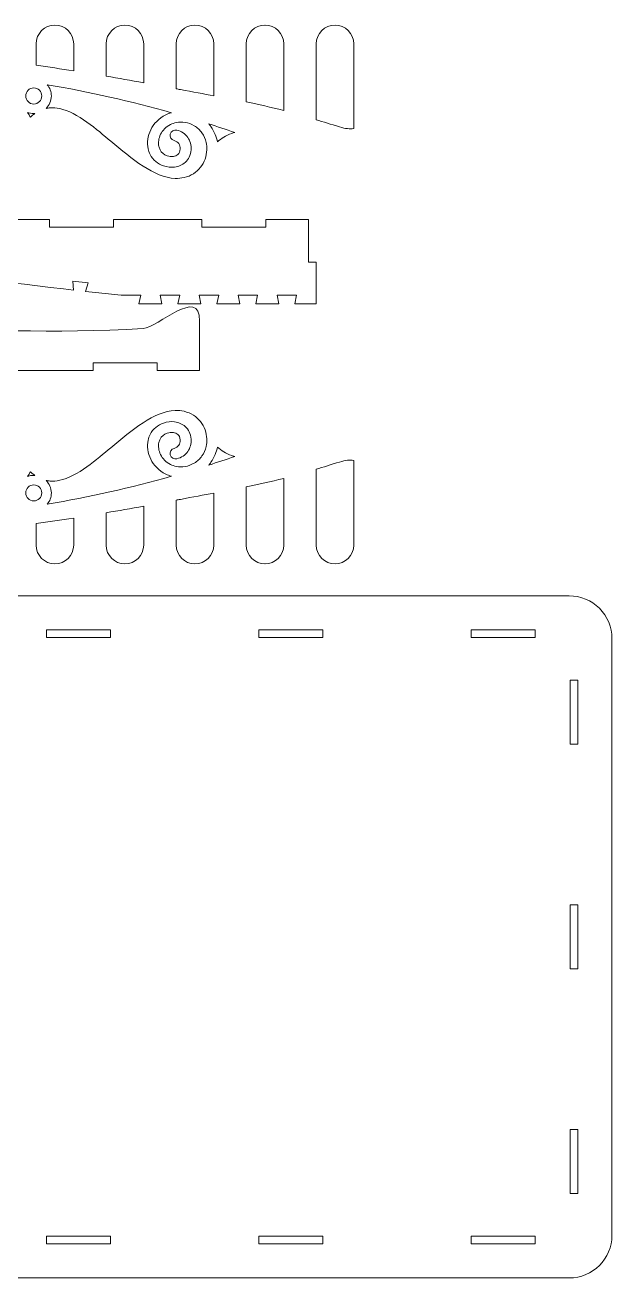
# Model space of a CAD drawing. Header units: millimetres. Extents: x -769 to 769, y -1158 to 1158.
# Drawn here: x 80 to 769, y -346 to 1123 of the extents above; entities that cross this region are included whole.
import ezdxf

# ---------------------------------------------------------------- set-up
doc = ezdxf.new("R2010")
doc.units = ezdxf.units.MM
doc.header["$MEASUREMENT"] = 0
doc.layers.add('Camada 1', color=7, linetype='Continuous')

msp = doc.modelspace()

# ---------------------------------------------------------------- linework, layer by layer
at = {"layer": 'Camada 1', "color": 250, "lineweight": 20}
for points, knots in [([(137.4502, 1101.0137), (137.4502, 1101.0137), (137.4502, 1069.2603), (137.4502, 1069.2603), (137.4502, 1069.2603), (122.4273, 1071.6143), (107.7805, 1073.7821), (93.4235, 1075.7829), (93.4235, 1075.7829), (93.4235, 1075.7829), (93.4235, 1101.0137), (93.4235, 1101.0137), (93.4235, 1101.0137), (93.4235, 1113.1136), (103.3235, 1123.0136), (115.4235, 1123.0136), (115.4235, 1123.0136), (115.4235, 1123.0136), (115.4502, 1123.0136), (115.4502, 1123.0136), (115.4502, 1123.0136), (127.5502, 1123.0136), (137.4502, 1113.1136), (137.4502, 1101.0137)], [0, 0, 0, 0, 0.142857143, 0.142857143, 0.142857143, 0.142857143, 0.285714286, 0.285714286, 0.285714286, 0.285714286, 0.428571429, 0.428571429, 0.428571429, 0.428571429, 0.571428571, 0.571428571, 0.571428571, 0.571428571, 0.714285714, 0.714285714, 0.714285714, 0.714285714, 1, 1, 1, 1]), ([(219.5768, 1101.0137), (219.5768, 1101.0137), (219.5768, 1055.3401), (219.5768, 1055.3401), (219.5768, 1055.3401), (204.5339, 1058.0572), (189.8745, 1060.6245), (175.5502, 1063.0459), (175.5502, 1063.0459), (175.5502, 1063.0459), (175.5502, 1101.0137), (175.5502, 1101.0137), (175.5502, 1101.0137), (175.5502, 1113.1136), (185.4502, 1123.0136), (197.5502, 1123.0136), (197.5502, 1123.0136), (197.5502, 1123.0136), (197.5768, 1123.0136), (197.5768, 1123.0136), (197.5768, 1123.0136), (209.6769, 1123.0136), (219.5768, 1113.1136), (219.5768, 1101.0137)], [0, 0, 0, 0, 0.142857143, 0.142857143, 0.142857143, 0.142857143, 0.285714286, 0.285714286, 0.285714286, 0.285714286, 0.428571429, 0.428571429, 0.428571429, 0.428571429, 0.571428571, 0.571428571, 0.571428571, 0.571428571, 0.714285714, 0.714285714, 0.714285714, 0.714285714, 1, 1, 1, 1]), ([(301.7036, 1101.0137), (301.7036, 1101.0137), (301.7036, 1040.0599), (301.7036, 1040.0599), (301.7036, 1040.0599), (290.3348, 1042.1699), (277.5327, 1044.5401), (262.5968, 1047.3712), (262.5968, 1047.3712), (260.9431, 1047.6847), (259.3214, 1047.9867), (257.6769, 1048.2969), (257.6769, 1048.2969), (257.6769, 1048.2969), (257.6769, 1101.0137), (257.6769, 1101.0137), (257.6769, 1101.0137), (257.6769, 1113.1136), (267.5768, 1123.0136), (279.6769, 1123.0136), (279.6769, 1123.0136), (279.6769, 1123.0136), (279.7036, 1123.0136), (279.7036, 1123.0136), (279.7036, 1123.0136), (291.8036, 1123.0136), (301.7036, 1113.1136), (301.7036, 1101.0137)], [0, 0, 0, 0, 0.125, 0.125, 0.125, 0.125, 0.25, 0.25, 0.25, 0.25, 0.375, 0.375, 0.375, 0.375, 0.5, 0.5, 0.5, 0.5, 0.625, 0.625, 0.625, 0.625, 0.75, 0.75, 0.75, 0.75, 1, 1, 1, 1]), ([(383.8303, 1022.7537), (368.4724, 1026.7574), (354.9624, 1029.7736), (339.8036, 1032.8117), (339.8036, 1032.8117), (339.8036, 1032.8117), (339.8036, 1101.0137), (339.8036, 1101.0137), (339.8036, 1101.0137), (339.8036, 1113.1136), (349.7036, 1123.0136), (361.8036, 1123.0136), (361.8036, 1123.0136), (361.8036, 1123.0136), (361.8303, 1123.0136), (361.8303, 1123.0136), (361.8303, 1123.0136), (373.9303, 1123.0136), (383.8303, 1113.1136), (383.8303, 1101.0137), (383.8303, 1101.0137), (383.8303, 1101.0137), (383.8303, 1022.7537), (383.8303, 1022.7537)], [0, 0, 0, 0, 0.142857143, 0.142857143, 0.142857143, 0.142857143, 0.285714286, 0.285714286, 0.285714286, 0.285714286, 0.428571429, 0.428571429, 0.428571429, 0.428571429, 0.571428571, 0.571428571, 0.571428571, 0.571428571, 0.714285714, 0.714285714, 0.714285714, 0.714285714, 1, 1, 1, 1]), ([(449.2753, 1003.5549), (439.2305, 1006.7066), (430.2048, 1009.4855), (421.9303, 1011.9708), (421.9303, 1011.9708), (421.9303, 1011.9708), (421.9303, 1101.0137), (421.9303, 1101.0137), (421.9303, 1101.0137), (421.9303, 1113.1136), (431.8303, 1123.0136), (443.9303, 1123.0136), (443.9303, 1123.0136), (443.9303, 1123.0136), (443.957, 1123.0136), (443.957, 1123.0136), (443.957, 1123.0136), (456.057, 1123.0136), (465.957, 1113.1136), (465.957, 1101.0137), (465.957, 1101.0137), (465.957, 1101.0137), (465.957, 1001.7459), (465.957, 1001.7459), (465.957, 1001.7459), (461.5033, 1000.8919), (456.0251, 1001.4371), (449.2753, 1003.5549)], [0, 0, 0, 0, 0.125, 0.125, 0.125, 0.125, 0.25, 0.25, 0.25, 0.25, 0.375, 0.375, 0.375, 0.375, 0.5, 0.5, 0.5, 0.5, 0.625, 0.625, 0.625, 0.625, 0.75, 0.75, 0.75, 0.75, 1, 1, 1, 1]), ([(100.0455, 1039.8272), (100.0455, 1034.6252), (95.8284, 1030.4081), (90.6264, 1030.4081), (90.6264, 1030.4081), (85.4244, 1030.4081), (81.2072, 1034.6252), (81.2072, 1039.8272), (81.2072, 1039.8272), (81.2072, 1045.0292), (85.4244, 1049.2463), (90.6264, 1049.2463), (90.6264, 1049.2463), (95.8284, 1049.2463), (100.0455, 1045.0292), (100.0455, 1039.8272)], [0, 0, 0, 0, 0.2, 0.2, 0.2, 0.2, 0.4, 0.4, 0.4, 0.4, 0.6, 0.6, 0.6, 0.6, 1, 1, 1, 1]), ([(293.6405, 976.5199), (293.2886, 969.2599), (290.709, 962.0339), (286.1303, 956.1697), (286.1303, 956.1697), (281.6282, 950.4028), (275.137, 945.9524), (266.8765, 944.1161), (266.8765, 944.1161), (263.6507, 943.3997), (260.1982, 943.0694), (256.5383, 943.197), (256.5383, 943.197), (232.0754, 944.0555), (205.5983, 966.1819), (180.8998, 986.8219), (180.8998, 986.8219), (165.6112, 999.5983), (141.3836, 1021.0384), (121.0484, 1025.0064), (121.0484, 1025.0064), (117.3307, 1025.7337), (113.5632, 1026.2501), (109.7999, 1025.9159), (109.7999, 1025.9159), (108.2196, 1025.7759), (106.6584, 1025.5095), (105.121, 1025.1383), (105.121, 1025.1383), (108.9127, 1028.8804), (111.2639, 1034.0789), (111.2639, 1039.8272), (111.2639, 1039.8272), (111.2639, 1044.8443), (109.473, 1049.4428), (106.4963, 1053.0196), (106.4963, 1053.0196), (155.9542, 1044.6263), (204.5348, 1033.6569), (252.0941, 1020.2499), (252.0941, 1020.2499), (249.7544, 1019.5655), (247.5513, 1018.7087), (245.4868, 1017.7047), (245.4868, 1017.7047), (237.1478, 1013.6492), (231.2423, 1007.2766), (227.7912, 1000.1795), (227.7912, 1000.1795), (224.3208, 993.0417), (223.3263, 985.1139), (224.8257, 978.0154), (224.8257, 978.0154), (225.3226, 975.6633), (226.1011, 973.3841), (227.1617, 971.2337), (227.1617, 971.2337), (230.3856, 964.6938), (236.2438, 960.1303), (242.7301, 957.8649), (242.7301, 957.8649), (246.9872, 956.3784), (251.5582, 955.8709), (255.8591, 956.4367), (255.8591, 956.4367), (260.465, 957.043), (264.7981, 958.8488), (268.2357, 961.9601), (268.2357, 961.9601), (272.0522, 965.416), (274.6703, 970.3213), (275.2162, 976.7696), (275.2162, 976.7696), (275.6724, 982.1558), (274.1207, 987.2354), (271.1745, 991.3011), (271.1745, 991.3011), (268.1795, 995.4353), (263.7469, 998.5154), (258.5215, 999.7981), (258.5215, 999.7981), (255.0891, 1000.6416), (251.5772, 998.5785), (250.6785, 995.1917), (250.6785, 995.1917), (249.7801, 991.8044), (251.834, 988.3744), (255.2668, 987.5315), (255.2668, 987.5315), (257.5066, 986.9817), (259.4022, 985.6674), (260.6787, 983.9056), (260.6787, 983.9056), (261.9359, 982.1697), (262.5982, 979.9896), (262.4017, 977.6681), (262.4017, 977.6681), (262.148, 974.676), (261.1022, 972.5518), (259.6017, 971.1929), (259.6017, 971.1929), (258.2214, 969.9437), (256.3765, 969.2044), (254.3497, 968.9377), (254.3497, 968.9377), (252.0188, 968.6315), (249.498, 968.9212), (247.1102, 969.7556), (247.1102, 969.7556), (243.5594, 970.9954), (240.3919, 973.4135), (238.7128, 976.8196), (238.7128, 976.8196), (238.1237, 978.0143), (237.6826, 979.3214), (237.3901, 980.7045), (237.3901, 980.7045), (236.45, 985.1538), (237.1176, 990.2138), (239.3752, 994.8563), (239.3752, 994.8563), (241.6527, 999.5391), (245.5421, 1003.741), (251.026, 1006.4086), (251.026, 1006.4086), (253.0407, 1007.3884), (255.2943, 1008.1721), (257.7873, 1008.7101), (257.7873, 1008.7101), (261.0717, 1009.4191), (264.6051, 1009.5131), (268.2498, 1008.8508), (268.2498, 1008.8508), (271.7089, 1008.2226), (275.2772, 1006.9074), (278.8432, 1004.7876), (278.8432, 1004.7876), (282.382, 1002.6848), (285.4931, 999.8476), (287.9296, 996.4885), (287.9296, 996.4885), (290.2746, 993.2555), (292.0061, 989.492), (292.9009, 985.3861), (292.9009, 985.3861), (293.5413, 982.4451), (293.7832, 979.4592), (293.6405, 976.5199)], [0, 0, 0, 0, 0.026315789, 0.026315789, 0.026315789, 0.026315789, 0.052631579, 0.052631579, 0.052631579, 0.052631579, 0.078947368, 0.078947368, 0.078947368, 0.078947368, 0.105263158, 0.105263158, 0.105263158, 0.105263158, 0.131578947, 0.131578947, 0.131578947, 0.131578947, 0.157894737, 0.157894737, 0.157894737, 0.157894737, 0.184210526, 0.184210526, 0.184210526, 0.184210526, 0.210526316, 0.210526316, 0.210526316, 0.210526316, 0.236842105, 0.236842105, 0.236842105, 0.236842105, 0.263157895, 0.263157895, 0.263157895, 0.263157895, 0.289473684, 0.289473684, 0.289473684, 0.289473684, 0.315789474, 0.315789474, 0.315789474, 0.315789474, 0.342105263, 0.342105263, 0.342105263, 0.342105263, 0.368421053, 0.368421053, 0.368421053, 0.368421053, 0.394736842, 0.394736842, 0.394736842, 0.394736842, 0.421052632, 0.421052632, 0.421052632, 0.421052632, 0.447368421, 0.447368421, 0.447368421, 0.447368421, 0.473684211, 0.473684211, 0.473684211, 0.473684211, 0.5, 0.5, 0.5, 0.5, 0.526315789, 0.526315789, 0.526315789, 0.526315789, 0.552631579, 0.552631579, 0.552631579, 0.552631579, 0.578947368, 0.578947368, 0.578947368, 0.578947368, 0.605263158, 0.605263158, 0.605263158, 0.605263158, 0.631578947, 0.631578947, 0.631578947, 0.631578947, 0.657894737, 0.657894737, 0.657894737, 0.657894737, 0.684210526, 0.684210526, 0.684210526, 0.684210526, 0.710526316, 0.710526316, 0.710526316, 0.710526316, 0.736842105, 0.736842105, 0.736842105, 0.736842105, 0.763157895, 0.763157895, 0.763157895, 0.763157895, 0.789473684, 0.789473684, 0.789473684, 0.789473684, 0.815789474, 0.815789474, 0.815789474, 0.815789474, 0.842105263, 0.842105263, 0.842105263, 0.842105263, 0.868421053, 0.868421053, 0.868421053, 0.868421053, 0.894736842, 0.894736842, 0.894736842, 0.894736842, 0.921052632, 0.921052632, 0.921052632, 0.921052632, 0.947368421, 0.947368421, 0.947368421, 0.947368421, 1, 1, 1, 1]), ([(90.1375, 1017.9758), (88.9364, 1017.0285), (87.8002, 1016.005), (86.7356, 1014.9116), (86.7356, 1014.9116), (86.0573, 1016.2787), (85.2895, 1017.6012), (84.4365, 1018.8711), (84.4365, 1018.8711), (84.0496, 1019.4475), (83.644, 1020.01), (83.2218, 1020.5593), (83.2218, 1020.5593), (85.5204, 1019.6754), (88.0165, 1019.1897), (90.6264, 1019.1897), (90.6264, 1019.1897), (91.0317, 1019.1897), (91.434, 1019.2028), (91.8335, 1019.2258), (91.8335, 1019.2258), (91.2556, 1018.8277), (90.6896, 1018.4114), (90.1375, 1017.9758)], [0, 0, 0, 0, 0.142857143, 0.142857143, 0.142857143, 0.142857143, 0.285714286, 0.285714286, 0.285714286, 0.285714286, 0.428571429, 0.428571429, 0.428571429, 0.428571429, 0.571428571, 0.571428571, 0.571428571, 0.571428571, 0.714285714, 0.714285714, 0.714285714, 0.714285714, 1, 1, 1, 1]), ([(322.8331, 996.0124), (315.8655, 993.5217), (310.3909, 990.0514), (306.1191, 986.0225), (306.1191, 986.0225), (305.0008, 991.7871), (302.5799, 997.7998), (298.3748, 1003.8883), (298.3748, 1003.8883), (297.5921, 1005.0216), (296.7462, 1006.1049), (295.8457, 1007.1374), (295.8457, 1007.1374), (306.064, 1003.893), (316.234, 1000.5403), (326.3498, 997.0706), (326.3498, 997.0706), (325.1635, 996.7772), (323.9895, 996.4258), (322.8331, 996.0124)], [0, 0, 0, 0, 0.166666667, 0.166666667, 0.166666667, 0.166666667, 0.333333333, 0.333333333, 0.333333333, 0.333333333, 0.5, 0.5, 0.5, 0.5, 0.666666667, 0.666666667, 0.666666667, 0.666666667, 1, 1, 1, 1]), ([(163.0769, 809.2907), (173.1004, 808.1959), (183.1319, 807.1336), (193.183, 806.1183), (193.183, 806.1183), (193.183, 806.1183), (216.0463, 806.1183), (216.0463, 806.1183), (216.0463, 806.1183), (216.0463, 806.1183), (214.0463, 795.9243), (214.0463, 795.9243), (214.0463, 795.9243), (214.0463, 795.9243), (240.9097, 795.9243), (240.9097, 795.9243), (240.9097, 795.9243), (240.9097, 795.9243), (238.9097, 806.1183), (238.9097, 806.1183), (238.9097, 806.1183), (238.9097, 806.1183), (261.773, 806.1183), (261.773, 806.1183), (261.773, 806.1183), (261.773, 806.1183), (259.773, 795.9243), (259.773, 795.9243), (259.773, 795.9243), (259.773, 795.9243), (286.6364, 795.9243), (286.6364, 795.9243), (286.6364, 795.9243), (286.6364, 795.9243), (284.6364, 806.1183), (284.6364, 806.1183), (284.6364, 806.1183), (284.6364, 806.1183), (307.4997, 806.1183), (307.4997, 806.1183), (307.4997, 806.1183), (307.4997, 806.1183), (305.4997, 795.9243), (305.4997, 795.9243), (305.4997, 795.9243), (305.4997, 795.9243), (332.3631, 795.9243), (332.3631, 795.9243), (332.3631, 795.9243), (332.3631, 795.9243), (330.3631, 806.1183), (330.3631, 806.1183), (330.3631, 806.1183), (330.3631, 806.1183), (353.2264, 806.1183), (353.2264, 806.1183), (353.2264, 806.1183), (353.2264, 806.1183), (351.2264, 795.9243), (351.2264, 795.9243), (351.2264, 795.9243), (351.2264, 795.9243), (378.0898, 795.9243), (378.0898, 795.9243), (378.0898, 795.9243), (378.0898, 795.9243), (376.0898, 806.1183), (376.0898, 806.1183), (376.0898, 806.1183), (376.0898, 806.1183), (398.9531, 806.1183), (398.9531, 806.1183), (398.9531, 806.1183), (398.9531, 806.1183), (396.9531, 795.9243), (396.9531, 795.9243), (396.9531, 795.9243), (396.9531, 795.9243), (421.8165, 795.9243), (421.8165, 795.9243), (421.8165, 795.9243), (421.8165, 795.9243), (421.8165, 806.1183), (421.8165, 806.1183), (421.8165, 806.1183), (421.8165, 806.1183), (421.8165, 844.7785), (421.8165, 844.7785), (421.8165, 844.7785), (421.8165, 844.7785), (412.8165, 844.7785), (412.8165, 844.7785), (412.8165, 844.7785), (412.8165, 844.7785), (412.8165, 894.7785), (412.8165, 894.7785), (412.8165, 894.7785), (412.8165, 894.7785), (362.8165, 894.7785), (362.8165, 894.7785), (362.8165, 894.7785), (362.8165, 894.7785), (362.8165, 885.7785), (362.8165, 885.7785), (362.8165, 885.7785), (362.8165, 885.7785), (287.8165, 885.7785), (287.8165, 885.7785), (287.8165, 885.7785), (287.8165, 885.7785), (287.8165, 894.7785), (287.8165, 894.7785), (287.8165, 894.7785), (287.8165, 894.7785), (184.0665, 894.7785), (184.0665, 894.7785), (184.0665, 894.7785), (184.0665, 894.7785), (184.0665, 885.7785), (184.0665, 885.7785), (184.0665, 885.7785), (184.0665, 885.7785), (109.0665, 885.7785), (109.0665, 885.7785), (109.0665, 885.7785), (109.0665, 885.7785), (109.0665, 894.7785), (109.0665, 894.7785), (109.0665, 894.7785), (109.0665, 894.7785), (5.3165, 894.7785), (5.3165, 894.7785), (5.3165, 894.7785), (5.3165, 894.7785), (5.3165, 885.7785), (5.3165, 885.7785), (5.3165, 885.7785), (5.3165, 885.7785), (-69.6835, 885.7785), (-69.6835, 885.7785), (-69.6835, 885.7785), (-69.6835, 885.7785), (-69.6835, 894.7785), (-69.6835, 894.7785), (-69.6835, 894.7785), (-69.6835, 894.7785), (-173.4335, 894.7785), (-173.4335, 894.7785), (-173.4335, 894.7785), (-173.4335, 894.7785), (-173.4335, 885.7785), (-173.4335, 885.7785), (-173.4335, 885.7785), (-173.4335, 885.7785), (-248.4335, 885.7785), (-248.4335, 885.7785), (-248.4335, 885.7785), (-248.4335, 885.7785), (-248.4335, 894.7785), (-248.4335, 894.7785), (-248.4335, 894.7785), (-248.4335, 894.7785), (-352.1835, 894.7785), (-352.1835, 894.7785), (-352.1835, 894.7785), (-352.1835, 894.7785), (-352.1835, 885.7785), (-352.1835, 885.7785), (-352.1835, 885.7785), (-352.1835, 885.7785), (-427.1835, 885.7785), (-427.1835, 885.7785), (-427.1835, 885.7785), (-427.1835, 885.7785), (-427.1835, 894.7785), (-427.1835, 894.7785), (-427.1835, 894.7785), (-427.1835, 894.7785), (-477.1835, 894.7785), (-477.1835, 894.7785), (-477.1835, 894.7785), (-477.1835, 894.7785), (-477.1835, 836.7918), (-477.1835, 836.7918), (-477.1835, 836.7918), (-477.1835, 795.3265), (-428.412, 844.5958), (-410.8093, 845.566), (-410.8093, 845.566), (-200.4007, 857.1617), (-36.8312, 832.4326), (125.433, 813.5467), (125.433, 813.5467), (125.433, 813.5467), (137.3671, 812.1974), (137.3671, 812.1974), (137.3671, 812.1974), (137.3671, 812.1974), (136.5249, 822.5516), (136.5249, 822.5516), (136.5249, 822.5516), (136.5249, 822.5516), (154.2753, 820.5447), (154.2753, 820.5447), (154.2753, 820.5447), (154.2753, 820.5447), (151.1427, 810.64), (151.1427, 810.64), (151.1427, 810.64), (151.1427, 810.64), (163.0769, 809.2907), (163.0769, 809.2907)], [0, 0, 0, 0, 0.018518519, 0.018518519, 0.018518519, 0.018518519, 0.037037037, 0.037037037, 0.037037037, 0.037037037, 0.055555556, 0.055555556, 0.055555556, 0.055555556, 0.074074074, 0.074074074, 0.074074074, 0.074074074, 0.092592593, 0.092592593, 0.092592593, 0.092592593, 0.111111111, 0.111111111, 0.111111111, 0.111111111, 0.12962963, 0.12962963, 0.12962963, 0.12962963, 0.148148148, 0.148148148, 0.148148148, 0.148148148, 0.166666667, 0.166666667, 0.166666667, 0.166666667, 0.185185185, 0.185185185, 0.185185185, 0.185185185, 0.203703704, 0.203703704, 0.203703704, 0.203703704, 0.222222222, 0.222222222, 0.222222222, 0.222222222, 0.240740741, 0.240740741, 0.240740741, 0.240740741, 0.259259259, 0.259259259, 0.259259259, 0.259259259, 0.277777778, 0.277777778, 0.277777778, 0.277777778, 0.296296296, 0.296296296, 0.296296296, 0.296296296, 0.314814815, 0.314814815, 0.314814815, 0.314814815, 0.333333333, 0.333333333, 0.333333333, 0.333333333, 0.351851852, 0.351851852, 0.351851852, 0.351851852, 0.37037037, 0.37037037, 0.37037037, 0.37037037, 0.388888889, 0.388888889, 0.388888889, 0.388888889, 0.407407407, 0.407407407, 0.407407407, 0.407407407, 0.425925926, 0.425925926, 0.425925926, 0.425925926, 0.444444444, 0.444444444, 0.444444444, 0.444444444, 0.462962963, 0.462962963, 0.462962963, 0.462962963, 0.481481481, 0.481481481, 0.481481481, 0.481481481, 0.5, 0.5, 0.5, 0.5, 0.518518519, 0.518518519, 0.518518519, 0.518518519, 0.537037037, 0.537037037, 0.537037037, 0.537037037, 0.555555556, 0.555555556, 0.555555556, 0.555555556, 0.574074074, 0.574074074, 0.574074074, 0.574074074, 0.592592593, 0.592592593, 0.592592593, 0.592592593, 0.611111111, 0.611111111, 0.611111111, 0.611111111, 0.62962963, 0.62962963, 0.62962963, 0.62962963, 0.648148148, 0.648148148, 0.648148148, 0.648148148, 0.666666667, 0.666666667, 0.666666667, 0.666666667, 0.685185185, 0.685185185, 0.685185185, 0.685185185, 0.703703704, 0.703703704, 0.703703704, 0.703703704, 0.722222222, 0.722222222, 0.722222222, 0.722222222, 0.740740741, 0.740740741, 0.740740741, 0.740740741, 0.759259259, 0.759259259, 0.759259259, 0.759259259, 0.777777778, 0.777777778, 0.777777778, 0.777777778, 0.796296296, 0.796296296, 0.796296296, 0.796296296, 0.814814815, 0.814814815, 0.814814815, 0.814814815, 0.833333333, 0.833333333, 0.833333333, 0.833333333, 0.851851852, 0.851851852, 0.851851852, 0.851851852, 0.87037037, 0.87037037, 0.87037037, 0.87037037, 0.888888889, 0.888888889, 0.888888889, 0.888888889, 0.907407407, 0.907407407, 0.907407407, 0.907407407, 0.925925926, 0.925925926, 0.925925926, 0.925925926, 0.944444444, 0.944444444, 0.944444444, 0.944444444, 0.962962963, 0.962962963, 0.962962963, 0.962962963, 1, 1, 1, 1]), ([(-355.0799, 803.3442), (-365.1034, 804.439), (-375.1349, 805.5013), (-385.186, 806.5166), (-385.186, 806.5166), (-385.186, 806.5166), (-408.0493, 806.5166), (-408.0493, 806.5166), (-408.0493, 806.5166), (-408.0493, 806.5166), (-406.0493, 816.7106), (-406.0493, 816.7106), (-406.0493, 816.7106), (-406.0493, 816.7106), (-432.9127, 816.7106), (-432.9127, 816.7106), (-432.9127, 816.7106), (-432.9127, 816.7106), (-430.9127, 806.5166), (-430.9127, 806.5166), (-430.9127, 806.5166), (-430.9127, 806.5166), (-453.776, 806.5166), (-453.776, 806.5166), (-453.776, 806.5166), (-453.776, 806.5166), (-451.776, 816.7106), (-451.776, 816.7106), (-451.776, 816.7106), (-451.776, 816.7106), (-478.6394, 816.7106), (-478.6394, 816.7106), (-478.6394, 816.7106), (-478.6394, 816.7106), (-476.6394, 806.5166), (-476.6394, 806.5166), (-476.6394, 806.5166), (-476.6394, 806.5166), (-499.5027, 806.5166), (-499.5027, 806.5166), (-499.5027, 806.5166), (-499.5027, 806.5166), (-497.5027, 816.7106), (-497.5027, 816.7106), (-497.5027, 816.7106), (-497.5027, 816.7106), (-524.3661, 816.7106), (-524.3661, 816.7106), (-524.3661, 816.7106), (-524.3661, 816.7106), (-522.3661, 806.5166), (-522.3661, 806.5166), (-522.3661, 806.5166), (-522.3661, 806.5166), (-545.2294, 806.5166), (-545.2294, 806.5166), (-545.2294, 806.5166), (-545.2294, 806.5166), (-543.2294, 816.7106), (-543.2294, 816.7106), (-543.2294, 816.7106), (-543.2294, 816.7106), (-570.0928, 816.7106), (-570.0928, 816.7106), (-570.0928, 816.7106), (-570.0928, 816.7106), (-568.0928, 806.5166), (-568.0928, 806.5166), (-568.0928, 806.5166), (-568.0928, 806.5166), (-590.9561, 806.5166), (-590.9561, 806.5166), (-590.9561, 806.5166), (-590.9561, 806.5166), (-588.9561, 816.7106), (-588.9561, 816.7106), (-588.9561, 816.7106), (-588.9561, 816.7106), (-613.8195, 816.7106), (-613.8195, 816.7106), (-613.8195, 816.7106), (-613.8195, 816.7106), (-613.8195, 806.5166), (-613.8195, 806.5166), (-613.8195, 806.5166), (-613.8195, 806.5166), (-613.8195, 767.8564), (-613.8195, 767.8564), (-613.8195, 767.8564), (-613.8195, 767.8564), (-604.8195, 767.8564), (-604.8195, 767.8564), (-604.8195, 767.8564), (-604.8195, 767.8564), (-604.8195, 717.8564), (-604.8195, 717.8564), (-604.8195, 717.8564), (-604.8195, 717.8564), (-554.8195, 717.8564), (-554.8195, 717.8564), (-554.8195, 717.8564), (-554.8195, 717.8564), (-554.8195, 726.8564), (-554.8195, 726.8564), (-554.8195, 726.8564), (-554.8195, 726.8564), (-479.8195, 726.8564), (-479.8195, 726.8564), (-479.8195, 726.8564), (-479.8195, 726.8564), (-479.8195, 717.8564), (-479.8195, 717.8564), (-479.8195, 717.8564), (-479.8195, 717.8564), (-376.0695, 717.8564), (-376.0695, 717.8564), (-376.0695, 717.8564), (-376.0695, 717.8564), (-376.0695, 726.8564), (-376.0695, 726.8564), (-376.0695, 726.8564), (-376.0695, 726.8564), (-301.0695, 726.8564), (-301.0695, 726.8564), (-301.0695, 726.8564), (-301.0695, 726.8564), (-301.0695, 717.8564), (-301.0695, 717.8564), (-301.0695, 717.8564), (-301.0695, 717.8564), (-197.3195, 717.8564), (-197.3195, 717.8564), (-197.3195, 717.8564), (-197.3195, 717.8564), (-197.3195, 726.8564), (-197.3195, 726.8564), (-197.3195, 726.8564), (-197.3195, 726.8564), (-122.3195, 726.8564), (-122.3195, 726.8564), (-122.3195, 726.8564), (-122.3195, 726.8564), (-122.3195, 717.8564), (-122.3195, 717.8564), (-122.3195, 717.8564), (-122.3195, 717.8564), (-18.5695, 717.8564), (-18.5695, 717.8564), (-18.5695, 717.8564), (-18.5695, 717.8564), (-18.5695, 726.8564), (-18.5695, 726.8564), (-18.5695, 726.8564), (-18.5695, 726.8564), (56.4305, 726.8564), (56.4305, 726.8564), (56.4305, 726.8564), (56.4305, 726.8564), (56.4305, 717.8564), (56.4305, 717.8564), (56.4305, 717.8564), (56.4305, 717.8564), (160.1805, 717.8564), (160.1805, 717.8564), (160.1805, 717.8564), (160.1805, 717.8564), (160.1805, 726.8564), (160.1805, 726.8564), (160.1805, 726.8564), (160.1805, 726.8564), (235.1805, 726.8564), (235.1805, 726.8564), (235.1805, 726.8564), (235.1805, 726.8564), (235.1805, 717.8564), (235.1805, 717.8564), (235.1805, 717.8564), (235.1805, 717.8564), (285.1805, 717.8564), (285.1805, 717.8564), (285.1805, 717.8564), (285.1805, 717.8564), (285.1805, 775.8431), (285.1805, 775.8431), (285.1805, 775.8431), (285.1805, 817.3084), (236.409, 768.0391), (218.8063, 767.0689), (218.8063, 767.0689), (8.3977, 755.4732), (-155.1718, 780.2023), (-317.436, 799.0882), (-317.436, 799.0882), (-317.436, 799.0882), (-329.3701, 800.4375), (-329.3701, 800.4375), (-329.3701, 800.4375), (-329.3701, 800.4375), (-328.5279, 790.0833), (-328.5279, 790.0833), (-328.5279, 790.0833), (-328.5279, 790.0833), (-346.2783, 792.0902), (-346.2783, 792.0902), (-346.2783, 792.0902), (-346.2783, 792.0902), (-343.1457, 801.9949), (-343.1457, 801.9949), (-343.1457, 801.9949), (-343.1457, 801.9949), (-355.0799, 803.3442), (-355.0799, 803.3442)], [0, 0, 0, 0, 0.018518519, 0.018518519, 0.018518519, 0.018518519, 0.037037037, 0.037037037, 0.037037037, 0.037037037, 0.055555556, 0.055555556, 0.055555556, 0.055555556, 0.074074074, 0.074074074, 0.074074074, 0.074074074, 0.092592593, 0.092592593, 0.092592593, 0.092592593, 0.111111111, 0.111111111, 0.111111111, 0.111111111, 0.12962963, 0.12962963, 0.12962963, 0.12962963, 0.148148148, 0.148148148, 0.148148148, 0.148148148, 0.166666667, 0.166666667, 0.166666667, 0.166666667, 0.185185185, 0.185185185, 0.185185185, 0.185185185, 0.203703704, 0.203703704, 0.203703704, 0.203703704, 0.222222222, 0.222222222, 0.222222222, 0.222222222, 0.240740741, 0.240740741, 0.240740741, 0.240740741, 0.259259259, 0.259259259, 0.259259259, 0.259259259, 0.277777778, 0.277777778, 0.277777778, 0.277777778, 0.296296296, 0.296296296, 0.296296296, 0.296296296, 0.314814815, 0.314814815, 0.314814815, 0.314814815, 0.333333333, 0.333333333, 0.333333333, 0.333333333, 0.351851852, 0.351851852, 0.351851852, 0.351851852, 0.37037037, 0.37037037, 0.37037037, 0.37037037, 0.388888889, 0.388888889, 0.388888889, 0.388888889, 0.407407407, 0.407407407, 0.407407407, 0.407407407, 0.425925926, 0.425925926, 0.425925926, 0.425925926, 0.444444444, 0.444444444, 0.444444444, 0.444444444, 0.462962963, 0.462962963, 0.462962963, 0.462962963, 0.481481481, 0.481481481, 0.481481481, 0.481481481, 0.5, 0.5, 0.5, 0.5, 0.518518519, 0.518518519, 0.518518519, 0.518518519, 0.537037037, 0.537037037, 0.537037037, 0.537037037, 0.555555556, 0.555555556, 0.555555556, 0.555555556, 0.574074074, 0.574074074, 0.574074074, 0.574074074, 0.592592593, 0.592592593, 0.592592593, 0.592592593, 0.611111111, 0.611111111, 0.611111111, 0.611111111, 0.62962963, 0.62962963, 0.62962963, 0.62962963, 0.648148148, 0.648148148, 0.648148148, 0.648148148, 0.666666667, 0.666666667, 0.666666667, 0.666666667, 0.685185185, 0.685185185, 0.685185185, 0.685185185, 0.703703704, 0.703703704, 0.703703704, 0.703703704, 0.722222222, 0.722222222, 0.722222222, 0.722222222, 0.740740741, 0.740740741, 0.740740741, 0.740740741, 0.759259259, 0.759259259, 0.759259259, 0.759259259, 0.777777778, 0.777777778, 0.777777778, 0.777777778, 0.796296296, 0.796296296, 0.796296296, 0.796296296, 0.814814815, 0.814814815, 0.814814815, 0.814814815, 0.833333333, 0.833333333, 0.833333333, 0.833333333, 0.851851852, 0.851851852, 0.851851852, 0.851851852, 0.87037037, 0.87037037, 0.87037037, 0.87037037, 0.888888889, 0.888888889, 0.888888889, 0.888888889, 0.907407407, 0.907407407, 0.907407407, 0.907407407, 0.925925926, 0.925925926, 0.925925926, 0.925925926, 0.944444444, 0.944444444, 0.944444444, 0.944444444, 0.962962963, 0.962962963, 0.962962963, 0.962962963, 1, 1, 1, 1]), ([(293.6405, 637.5825), (293.2886, 644.8425), (290.709, 652.0685), (286.1303, 657.9327), (286.1303, 657.9327), (281.6282, 663.6996), (275.137, 668.15), (266.8765, 669.9863), (266.8765, 669.9863), (263.6507, 670.7027), (260.1982, 671.033), (256.5383, 670.9054), (256.5383, 670.9054), (232.0754, 670.0469), (205.5983, 647.9205), (180.8998, 627.2805), (180.8998, 627.2805), (165.6112, 614.5041), (141.3836, 593.064), (121.0484, 589.096), (121.0484, 589.096), (117.3307, 588.3687), (113.5632, 587.8523), (109.7999, 588.1865), (109.7999, 588.1865), (108.2196, 588.3265), (106.6584, 588.5929), (105.121, 588.9641), (105.121, 588.9641), (108.9127, 585.222), (111.2639, 580.0235), (111.2639, 574.2752), (111.2639, 574.2752), (111.2639, 569.2581), (109.473, 564.6596), (106.4963, 561.0828), (106.4963, 561.0828), (155.9542, 569.4761), (204.5348, 580.4455), (252.0941, 593.8525), (252.0941, 593.8525), (249.7544, 594.5369), (247.5513, 595.3937), (245.4868, 596.3977), (245.4868, 596.3977), (237.1478, 600.4532), (231.2423, 606.8258), (227.7912, 613.9229), (227.7912, 613.9229), (224.3208, 621.0607), (223.3263, 628.9885), (224.8257, 636.087), (224.8257, 636.087), (225.3226, 638.4391), (226.1011, 640.7183), (227.1617, 642.8687), (227.1617, 642.8687), (230.3856, 649.4086), (236.2438, 653.9721), (242.7301, 656.2375), (242.7301, 656.2375), (246.9872, 657.724), (251.5582, 658.2315), (255.8591, 657.6657), (255.8591, 657.6657), (260.465, 657.0594), (264.7981, 655.2536), (268.2357, 652.1423), (268.2357, 652.1423), (272.0522, 648.6864), (274.6703, 643.7811), (275.2162, 637.3328), (275.2162, 637.3328), (275.6724, 631.9466), (274.1207, 626.867), (271.1745, 622.8013), (271.1745, 622.8013), (268.1795, 618.6671), (263.7469, 615.587), (258.5215, 614.3043), (258.5215, 614.3043), (255.0891, 613.4608), (251.5772, 615.5239), (250.6785, 618.9107), (250.6785, 618.9107), (249.7801, 622.298), (251.834, 625.728), (255.2668, 626.5709), (255.2668, 626.5709), (257.5066, 627.1207), (259.4022, 628.435), (260.6787, 630.1968), (260.6787, 630.1968), (261.9359, 631.9327), (262.5982, 634.1128), (262.4017, 636.4343), (262.4017, 636.4343), (262.148, 639.4264), (261.1022, 641.5506), (259.6017, 642.9095), (259.6017, 642.9095), (258.2214, 644.1587), (256.3765, 644.898), (254.3497, 645.1647), (254.3497, 645.1647), (252.0188, 645.4709), (249.498, 645.1812), (247.1102, 644.3468), (247.1102, 644.3468), (243.5594, 643.107), (240.3919, 640.6889), (238.7128, 637.2828), (238.7128, 637.2828), (238.1237, 636.0881), (237.6826, 634.781), (237.3901, 633.3979), (237.3901, 633.3979), (236.45, 628.9486), (237.1176, 623.8886), (239.3752, 619.2461), (239.3752, 619.2461), (241.6527, 614.5633), (245.5421, 610.3614), (251.026, 607.6938), (251.026, 607.6938), (253.0407, 606.714), (255.2943, 605.9303), (257.7873, 605.3923), (257.7873, 605.3923), (261.0717, 604.6833), (264.6051, 604.5893), (268.2498, 605.2516), (268.2498, 605.2516), (271.7089, 605.8798), (275.2772, 607.195), (278.8432, 609.3148), (278.8432, 609.3148), (282.382, 611.4176), (285.4931, 614.2548), (287.9296, 617.6139), (287.9296, 617.6139), (290.2746, 620.8469), (292.0061, 624.6104), (292.9009, 628.7163), (292.9009, 628.7163), (293.5413, 631.6573), (293.7832, 634.6432), (293.6405, 637.5825)], [0, 0, 0, 0, 0.026315789, 0.026315789, 0.026315789, 0.026315789, 0.052631579, 0.052631579, 0.052631579, 0.052631579, 0.078947368, 0.078947368, 0.078947368, 0.078947368, 0.105263158, 0.105263158, 0.105263158, 0.105263158, 0.131578947, 0.131578947, 0.131578947, 0.131578947, 0.157894737, 0.157894737, 0.157894737, 0.157894737, 0.184210526, 0.184210526, 0.184210526, 0.184210526, 0.210526316, 0.210526316, 0.210526316, 0.210526316, 0.236842105, 0.236842105, 0.236842105, 0.236842105, 0.263157895, 0.263157895, 0.263157895, 0.263157895, 0.289473684, 0.289473684, 0.289473684, 0.289473684, 0.315789474, 0.315789474, 0.315789474, 0.315789474, 0.342105263, 0.342105263, 0.342105263, 0.342105263, 0.368421053, 0.368421053, 0.368421053, 0.368421053, 0.394736842, 0.394736842, 0.394736842, 0.394736842, 0.421052632, 0.421052632, 0.421052632, 0.421052632, 0.447368421, 0.447368421, 0.447368421, 0.447368421, 0.473684211, 0.473684211, 0.473684211, 0.473684211, 0.5, 0.5, 0.5, 0.5, 0.526315789, 0.526315789, 0.526315789, 0.526315789, 0.552631579, 0.552631579, 0.552631579, 0.552631579, 0.578947368, 0.578947368, 0.578947368, 0.578947368, 0.605263158, 0.605263158, 0.605263158, 0.605263158, 0.631578947, 0.631578947, 0.631578947, 0.631578947, 0.657894737, 0.657894737, 0.657894737, 0.657894737, 0.684210526, 0.684210526, 0.684210526, 0.684210526, 0.710526316, 0.710526316, 0.710526316, 0.710526316, 0.736842105, 0.736842105, 0.736842105, 0.736842105, 0.763157895, 0.763157895, 0.763157895, 0.763157895, 0.789473684, 0.789473684, 0.789473684, 0.789473684, 0.815789474, 0.815789474, 0.815789474, 0.815789474, 0.842105263, 0.842105263, 0.842105263, 0.842105263, 0.868421053, 0.868421053, 0.868421053, 0.868421053, 0.894736842, 0.894736842, 0.894736842, 0.894736842, 0.921052632, 0.921052632, 0.921052632, 0.921052632, 0.947368421, 0.947368421, 0.947368421, 0.947368421, 1, 1, 1, 1]), ([(322.8331, 618.09), (315.8655, 620.5807), (310.3909, 624.051), (306.1191, 628.0799), (306.1191, 628.0799), (305.0008, 622.3153), (302.5799, 616.3026), (298.3748, 610.2141), (298.3748, 610.2141), (297.5921, 609.0808), (296.7462, 607.9975), (295.8457, 606.965), (295.8457, 606.965), (306.064, 610.2094), (316.234, 613.5621), (326.3498, 617.0318), (326.3498, 617.0318), (325.1635, 617.3252), (323.9895, 617.6766), (322.8331, 618.09)], [0, 0, 0, 0, 0.166666667, 0.166666667, 0.166666667, 0.166666667, 0.333333333, 0.333333333, 0.333333333, 0.333333333, 0.5, 0.5, 0.5, 0.5, 0.666666667, 0.666666667, 0.666666667, 0.666666667, 1, 1, 1, 1]), ([(449.2753, 610.5475), (439.2305, 607.3958), (430.2048, 604.6169), (421.9303, 602.1316), (421.9303, 602.1316), (421.9303, 602.1316), (421.9303, 513.0887), (421.9303, 513.0887), (421.9303, 513.0887), (421.9303, 500.9888), (431.8303, 491.0888), (443.9303, 491.0888), (443.9303, 491.0888), (443.9303, 491.0888), (443.957, 491.0888), (443.957, 491.0888), (443.957, 491.0888), (456.057, 491.0888), (465.957, 500.9888), (465.957, 513.0887), (465.957, 513.0887), (465.957, 513.0887), (465.957, 612.3565), (465.957, 612.3565), (465.957, 612.3565), (461.5033, 613.2105), (456.0251, 612.6653), (449.2753, 610.5475)], [0, 0, 0, 0, 0.125, 0.125, 0.125, 0.125, 0.25, 0.25, 0.25, 0.25, 0.375, 0.375, 0.375, 0.375, 0.5, 0.5, 0.5, 0.5, 0.625, 0.625, 0.625, 0.625, 0.75, 0.75, 0.75, 0.75, 1, 1, 1, 1]), ([(90.1375, 596.1266), (88.9364, 597.0739), (87.8002, 598.0974), (86.7356, 599.1908), (86.7356, 599.1908), (86.0573, 597.8237), (85.2895, 596.5012), (84.4365, 595.2313), (84.4365, 595.2313), (84.0496, 594.6549), (83.644, 594.0924), (83.2218, 593.5431), (83.2218, 593.5431), (85.5204, 594.427), (88.0165, 594.9127), (90.6264, 594.9127), (90.6264, 594.9127), (91.0317, 594.9127), (91.434, 594.8996), (91.8335, 594.8766), (91.8335, 594.8766), (91.2556, 595.2747), (90.6896, 595.691), (90.1375, 596.1266)], [0, 0, 0, 0, 0.142857143, 0.142857143, 0.142857143, 0.142857143, 0.285714286, 0.285714286, 0.285714286, 0.285714286, 0.428571429, 0.428571429, 0.428571429, 0.428571429, 0.571428571, 0.571428571, 0.571428571, 0.571428571, 0.714285714, 0.714285714, 0.714285714, 0.714285714, 1, 1, 1, 1]), ([(383.8303, 591.3487), (368.4724, 587.345), (354.9624, 584.3288), (339.8036, 581.2907), (339.8036, 581.2907), (339.8036, 581.2907), (339.8036, 513.0887), (339.8036, 513.0887), (339.8036, 513.0887), (339.8036, 500.9888), (349.7036, 491.0888), (361.8036, 491.0888), (361.8036, 491.0888), (361.8036, 491.0888), (361.8303, 491.0888), (361.8303, 491.0888), (361.8303, 491.0888), (373.9303, 491.0888), (383.8303, 500.9888), (383.8303, 513.0887), (383.8303, 513.0887), (383.8303, 513.0887), (383.8303, 591.3487), (383.8303, 591.3487)], [0, 0, 0, 0, 0.142857143, 0.142857143, 0.142857143, 0.142857143, 0.285714286, 0.285714286, 0.285714286, 0.285714286, 0.428571429, 0.428571429, 0.428571429, 0.428571429, 0.571428571, 0.571428571, 0.571428571, 0.571428571, 0.714285714, 0.714285714, 0.714285714, 0.714285714, 1, 1, 1, 1]), ([(100.0455, 574.2752), (100.0455, 579.4772), (95.8284, 583.6943), (90.6264, 583.6943), (90.6264, 583.6943), (85.4244, 583.6943), (81.2072, 579.4772), (81.2072, 574.2752), (81.2072, 574.2752), (81.2072, 569.0732), (85.4244, 564.8561), (90.6264, 564.8561), (90.6264, 564.8561), (95.8284, 564.8561), (100.0455, 569.0732), (100.0455, 574.2752)], [0, 0, 0, 0, 0.2, 0.2, 0.2, 0.2, 0.4, 0.4, 0.4, 0.4, 0.6, 0.6, 0.6, 0.6, 1, 1, 1, 1]), ([(301.7036, 513.0887), (301.7036, 513.0887), (301.7036, 574.0425), (301.7036, 574.0425), (301.7036, 574.0425), (290.3348, 571.9325), (277.5327, 569.5623), (262.5968, 566.7312), (262.5968, 566.7312), (260.9431, 566.4177), (259.3214, 566.1157), (257.6769, 565.8055), (257.6769, 565.8055), (257.6769, 565.8055), (257.6769, 513.0887), (257.6769, 513.0887), (257.6769, 513.0887), (257.6769, 500.9888), (267.5768, 491.0888), (279.6769, 491.0888), (279.6769, 491.0888), (279.6769, 491.0888), (279.7036, 491.0888), (279.7036, 491.0888), (279.7036, 491.0888), (291.8036, 491.0888), (301.7036, 500.9888), (301.7036, 513.0887)], [0, 0, 0, 0, 0.125, 0.125, 0.125, 0.125, 0.25, 0.25, 0.25, 0.25, 0.375, 0.375, 0.375, 0.375, 0.5, 0.5, 0.5, 0.5, 0.625, 0.625, 0.625, 0.625, 0.75, 0.75, 0.75, 0.75, 1, 1, 1, 1]), ([(219.5768, 513.0887), (219.5768, 513.0887), (219.5768, 558.7623), (219.5768, 558.7623), (219.5768, 558.7623), (204.5339, 556.0452), (189.8745, 553.4779), (175.5502, 551.0565), (175.5502, 551.0565), (175.5502, 551.0565), (175.5502, 513.0887), (175.5502, 513.0887), (175.5502, 513.0887), (175.5502, 500.9888), (185.4502, 491.0888), (197.5502, 491.0888), (197.5502, 491.0888), (197.5502, 491.0888), (197.5768, 491.0888), (197.5768, 491.0888), (197.5768, 491.0888), (209.6769, 491.0888), (219.5768, 500.9888), (219.5768, 513.0887)], [0, 0, 0, 0, 0.142857143, 0.142857143, 0.142857143, 0.142857143, 0.285714286, 0.285714286, 0.285714286, 0.285714286, 0.428571429, 0.428571429, 0.428571429, 0.428571429, 0.571428571, 0.571428571, 0.571428571, 0.571428571, 0.714285714, 0.714285714, 0.714285714, 0.714285714, 1, 1, 1, 1]), ([(137.4502, 513.0887), (137.4502, 513.0887), (137.4502, 544.8421), (137.4502, 544.8421), (137.4502, 544.8421), (122.4273, 542.4881), (107.7805, 540.3203), (93.4235, 538.3195), (93.4235, 538.3195), (93.4235, 538.3195), (93.4235, 513.0887), (93.4235, 513.0887), (93.4235, 513.0887), (93.4235, 500.9888), (103.3235, 491.0888), (115.4235, 491.0888), (115.4235, 491.0888), (115.4235, 491.0888), (115.4502, 491.0888), (115.4502, 491.0888), (115.4502, 491.0888), (127.5502, 491.0888), (137.4502, 500.9888), (137.4502, 513.0887)], [0, 0, 0, 0, 0.142857143, 0.142857143, 0.142857143, 0.142857143, 0.285714286, 0.285714286, 0.285714286, 0.285714286, 0.428571429, 0.428571429, 0.428571429, 0.428571429, 0.571428571, 0.571428571, 0.571428571, 0.571428571, 0.714285714, 0.714285714, 0.714285714, 0.714285714, 1, 1, 1, 1]), ([(18.7167, -231.4145), (18.7167, -231.4145), (38.7167, -227.4145), (38.7167, -227.4145), (38.7167, -227.4145), (38.7167, -227.4145), (38.7167, -265.4145), (38.7167, -265.4145), (38.7167, -265.4145), (38.7167, -265.4145), (18.7167, -261.4145), (18.7167, -261.4145), (18.7167, -261.4145), (18.7167, -261.4145), (18.7167, -291.4145), (18.7167, -291.4145), (18.7167, -291.4145), (18.7167, -291.4145), (38.7167, -287.4145), (38.7167, -287.4145), (38.7167, -287.4145), (38.7167, -287.4145), (38.7167, -325.4145), (38.7167, -325.4145), (38.7167, -325.4145), (38.7167, -325.4145), (18.7167, -321.4145), (18.7167, -321.4145), (18.7167, -321.4145), (18.7167, -321.4145), (18.7167, -346.4145), (18.7167, -346.4145), (18.7167, -346.4145), (18.7167, -346.4145), (718.7167, -346.4145), (718.7167, -346.4145), (718.7167, -346.4145), (746.3308, -346.4145), (768.7166, -324.0289), (768.7167, -296.4145), (768.7167, -296.4145), (768.7167, -296.4145), (768.7167, 403.5855), (768.7167, 403.5855), (768.7167, 403.5855), (768.7167, 416.8463), (763.4489, 429.564), (754.072, 438.9408), (754.072, 438.9408), (744.6952, 448.3177), (731.9775, 453.5855), (718.7167, 453.5855), (718.7167, 453.5855), (718.7167, 453.5855), (18.7167, 453.5855), (18.7167, 453.5855), (18.7167, 453.5855), (18.7167, 453.5855), (18.7167, 428.5855), (18.7167, 428.5855), (18.7167, 428.5855), (18.7167, 428.5855), (38.7167, 432.5855), (38.7167, 432.5855), (38.7167, 432.5855), (38.7167, 432.5855), (38.7167, 394.5855), (38.7167, 394.5855), (38.7167, 394.5855), (38.7167, 394.5855), (18.7167, 398.5855), (18.7167, 398.5855), (18.7167, 398.5855), (18.7167, 398.5855), (18.7167, 368.5855), (18.7167, 368.5855), (18.7167, 368.5855), (18.7167, 368.5855), (38.7167, 372.5855), (38.7167, 372.5855), (38.7167, 372.5855), (38.7167, 372.5855), (38.7167, 334.5855), (38.7167, 334.5855), (38.7167, 334.5855), (38.7167, 334.5855), (18.7167, 338.5855), (18.7167, 338.5855), (18.7167, 338.5855), (18.7167, 338.5855), (18.7167, 308.5855), (18.7167, 308.5855), (18.7167, 308.5855), (18.7167, 308.5855), (38.7167, 312.5855), (38.7167, 312.5855), (38.7167, 312.5855), (38.7167, 312.5855), (38.7167, 274.5855), (38.7167, 274.5855), (38.7167, 274.5855), (38.7167, 274.5855), (18.7167, 278.5855), (18.7167, 278.5855), (18.7167, 278.5855), (18.7167, 278.5855), (18.7167, 248.5855), (18.7167, 248.5855), (18.7167, 248.5855), (18.7167, 248.5855), (38.7167, 252.5855), (38.7167, 252.5855), (38.7167, 252.5855), (38.7167, 252.5855), (38.7167, 214.5855), (38.7167, 214.5855), (38.7167, 214.5855), (38.7167, 214.5855), (18.7167, 218.5855), (18.7167, 218.5855), (18.7167, 218.5855), (18.7167, 218.5855), (18.7167, 188.5855), (18.7167, 188.5855), (18.7167, 188.5855), (18.7167, 188.5855), (38.7167, 192.5855), (38.7167, 192.5855), (38.7167, 192.5855), (38.7167, 192.5855), (38.7167, 154.5855), (38.7167, 154.5855), (38.7167, 154.5855), (38.7167, 154.5855), (18.7167, 158.5855), (18.7167, 158.5855), (18.7167, 158.5855), (18.7167, 158.5855), (18.7167, 128.5855), (18.7167, 128.5855), (18.7167, 128.5855), (18.7167, 128.5855), (38.7167, 132.5855), (38.7167, 132.5855), (38.7167, 132.5855), (38.7167, 132.5855), (38.7167, 94.5855), (38.7167, 94.5855), (38.7167, 94.5855), (38.7167, 94.5855), (18.7167, 98.5855), (18.7167, 98.5855), (18.7167, 98.5855), (18.7167, 98.5855), (18.7167, 68.5855), (18.7167, 68.5855), (18.7167, 68.5855), (18.7167, 68.5855), (38.7167, 72.5855), (38.7167, 72.5855), (38.7167, 72.5855), (38.7167, 72.5855), (38.7167, 34.5855), (38.7167, 34.5855), (38.7167, 34.5855), (38.7167, 34.5855), (18.7167, 38.5855), (18.7167, 38.5855), (18.7167, 38.5855), (18.7167, 38.5855), (18.7167, 8.5855), (18.7167, 8.5855), (18.7167, 8.5855), (18.7167, 8.5855), (38.7167, 12.5855), (38.7167, 12.5855), (38.7167, 12.5855), (38.7167, 12.5855), (38.7167, -25.4145), (38.7167, -25.4145), (38.7167, -25.4145), (38.7167, -25.4145), (18.7167, -21.4145), (18.7167, -21.4145), (18.7167, -21.4145), (18.7167, -21.4145), (18.7167, -51.4145), (18.7167, -51.4145), (18.7167, -51.4145), (18.7167, -51.4145), (38.7167, -47.4145), (38.7167, -47.4145), (38.7167, -47.4145), (38.7167, -47.4145), (38.7167, -85.4145), (38.7167, -85.4145), (38.7167, -85.4145), (38.7167, -85.4145), (18.7167, -81.4145), (18.7167, -81.4145), (18.7167, -81.4145), (18.7167, -81.4145), (18.7167, -111.4145), (18.7167, -111.4145), (18.7167, -111.4145), (18.7167, -111.4145), (38.7167, -107.4145), (38.7167, -107.4145), (38.7167, -107.4145), (38.7167, -107.4145), (38.7167, -145.4145), (38.7167, -145.4145), (38.7167, -145.4145), (38.7167, -145.4145), (18.7167, -141.4145), (18.7167, -141.4145), (18.7167, -141.4145), (18.7167, -141.4145), (18.7167, -171.4145), (18.7167, -171.4145), (18.7167, -171.4145), (18.7167, -171.4145), (38.7167, -167.4145), (38.7167, -167.4145), (38.7167, -167.4145), (38.7167, -167.4145), (38.7167, -205.4145), (38.7167, -205.4145), (38.7167, -205.4145), (38.7167, -205.4145), (18.7167, -201.4145), (18.7167, -201.4145), (18.7167, -201.4145), (18.7167, -201.4145), (18.7167, -231.4145), (18.7167, -231.4145)], [0, 0, 0, 0, 0.016666667, 0.016666667, 0.016666667, 0.016666667, 0.033333333, 0.033333333, 0.033333333, 0.033333333, 0.05, 0.05, 0.05, 0.05, 0.066666667, 0.066666667, 0.066666667, 0.066666667, 0.083333333, 0.083333333, 0.083333333, 0.083333333, 0.1, 0.1, 0.1, 0.1, 0.116666667, 0.116666667, 0.116666667, 0.116666667, 0.133333333, 0.133333333, 0.133333333, 0.133333333, 0.15, 0.15, 0.15, 0.15, 0.166666667, 0.166666667, 0.166666667, 0.166666667, 0.183333333, 0.183333333, 0.183333333, 0.183333333, 0.2, 0.2, 0.2, 0.2, 0.216666667, 0.216666667, 0.216666667, 0.216666667, 0.233333333, 0.233333333, 0.233333333, 0.233333333, 0.25, 0.25, 0.25, 0.25, 0.266666667, 0.266666667, 0.266666667, 0.266666667, 0.283333333, 0.283333333, 0.283333333, 0.283333333, 0.3, 0.3, 0.3, 0.3, 0.316666667, 0.316666667, 0.316666667, 0.316666667, 0.333333333, 0.333333333, 0.333333333, 0.333333333, 0.35, 0.35, 0.35, 0.35, 0.366666667, 0.366666667, 0.366666667, 0.366666667, 0.383333333, 0.383333333, 0.383333333, 0.383333333, 0.4, 0.4, 0.4, 0.4, 0.416666667, 0.416666667, 0.416666667, 0.416666667, 0.433333333, 0.433333333, 0.433333333, 0.433333333, 0.45, 0.45, 0.45, 0.45, 0.466666667, 0.466666667, 0.466666667, 0.466666667, 0.483333333, 0.483333333, 0.483333333, 0.483333333, 0.5, 0.5, 0.5, 0.5, 0.516666667, 0.516666667, 0.516666667, 0.516666667, 0.533333333, 0.533333333, 0.533333333, 0.533333333, 0.55, 0.55, 0.55, 0.55, 0.566666667, 0.566666667, 0.566666667, 0.566666667, 0.583333333, 0.583333333, 0.583333333, 0.583333333, 0.6, 0.6, 0.6, 0.6, 0.616666667, 0.616666667, 0.616666667, 0.616666667, 0.633333333, 0.633333333, 0.633333333, 0.633333333, 0.65, 0.65, 0.65, 0.65, 0.666666667, 0.666666667, 0.666666667, 0.666666667, 0.683333333, 0.683333333, 0.683333333, 0.683333333, 0.7, 0.7, 0.7, 0.7, 0.716666667, 0.716666667, 0.716666667, 0.716666667, 0.733333333, 0.733333333, 0.733333333, 0.733333333, 0.75, 0.75, 0.75, 0.75, 0.766666667, 0.766666667, 0.766666667, 0.766666667, 0.783333333, 0.783333333, 0.783333333, 0.783333333, 0.8, 0.8, 0.8, 0.8, 0.816666667, 0.816666667, 0.816666667, 0.816666667, 0.833333333, 0.833333333, 0.833333333, 0.833333333, 0.85, 0.85, 0.85, 0.85, 0.866666667, 0.866666667, 0.866666667, 0.866666667, 0.883333333, 0.883333333, 0.883333333, 0.883333333, 0.9, 0.9, 0.9, 0.9, 0.916666667, 0.916666667, 0.916666667, 0.916666667, 0.933333333, 0.933333333, 0.933333333, 0.933333333, 0.95, 0.95, 0.95, 0.95, 0.966666667, 0.966666667, 0.966666667, 0.966666667, 1, 1, 1, 1]), ([(180.7167, 404.5855), (180.7167, 404.5855), (105.7167, 404.5855), (105.7167, 404.5855), (105.7167, 404.5855), (105.7167, 404.5855), (105.7167, 413.5855), (105.7167, 413.5855), (105.7167, 413.5855), (105.7167, 413.5855), (180.7167, 413.5855), (180.7167, 413.5855), (180.7167, 413.5855), (180.7167, 413.5855), (180.7167, 404.5855), (180.7167, 404.5855)], [0, 0, 0, 0, 0.2, 0.2, 0.2, 0.2, 0.4, 0.4, 0.4, 0.4, 0.6, 0.6, 0.6, 0.6, 1, 1, 1, 1]), ([(429.7167, 404.5855), (429.7167, 404.5855), (354.7167, 404.5855), (354.7167, 404.5855), (354.7167, 404.5855), (354.7167, 404.5855), (354.7167, 413.5855), (354.7167, 413.5855), (354.7167, 413.5855), (354.7167, 413.5855), (429.7167, 413.5855), (429.7167, 413.5855), (429.7167, 413.5855), (429.7167, 413.5855), (429.7167, 404.5855), (429.7167, 404.5855)], [0, 0, 0, 0, 0.2, 0.2, 0.2, 0.2, 0.4, 0.4, 0.4, 0.4, 0.6, 0.6, 0.6, 0.6, 1, 1, 1, 1]), ([(678.7168, 404.5855), (678.7168, 404.5855), (603.7168, 404.5855), (603.7168, 404.5855), (603.7168, 404.5855), (603.7168, 404.5855), (603.7168, 413.5855), (603.7168, 413.5855), (603.7168, 413.5855), (603.7168, 413.5855), (678.7168, 413.5855), (678.7168, 413.5855), (678.7168, 413.5855), (678.7168, 413.5855), (678.7168, 404.5855), (678.7168, 404.5855)], [0, 0, 0, 0, 0.2, 0.2, 0.2, 0.2, 0.4, 0.4, 0.4, 0.4, 0.6, 0.6, 0.6, 0.6, 1, 1, 1, 1]), ([(728.7168, 279.5855), (728.7168, 279.5855), (719.7168, 279.5855), (719.7168, 279.5855), (719.7168, 279.5855), (719.7168, 279.5855), (719.7168, 354.5855), (719.7168, 354.5855), (719.7168, 354.5855), (719.7168, 354.5855), (728.7168, 354.5855), (728.7168, 354.5855), (728.7168, 354.5855), (728.7168, 354.5855), (728.7168, 279.5855), (728.7168, 279.5855)], [0, 0, 0, 0, 0.2, 0.2, 0.2, 0.2, 0.4, 0.4, 0.4, 0.4, 0.6, 0.6, 0.6, 0.6, 1, 1, 1, 1]), ([(719.7168, 16.0855), (719.7168, 16.0855), (719.7168, 91.0855), (719.7168, 91.0855), (719.7168, 91.0855), (719.7168, 91.0855), (728.7168, 91.0855), (728.7168, 91.0855), (728.7168, 91.0855), (728.7168, 91.0855), (728.7168, 16.0855), (728.7168, 16.0855), (728.7168, 16.0855), (728.7168, 16.0855), (719.7168, 16.0855), (719.7168, 16.0855)], [0, 0, 0, 0, 0.2, 0.2, 0.2, 0.2, 0.4, 0.4, 0.4, 0.4, 0.6, 0.6, 0.6, 0.6, 1, 1, 1, 1]), ([(719.7168, -247.4145), (719.7168, -247.4145), (719.7168, -172.4145), (719.7168, -172.4145), (719.7168, -172.4145), (719.7168, -172.4145), (728.7168, -172.4145), (728.7168, -172.4145), (728.7168, -172.4145), (728.7168, -172.4145), (728.7168, -247.4145), (728.7168, -247.4145), (728.7168, -247.4145), (728.7168, -247.4145), (719.7168, -247.4145), (719.7168, -247.4145)], [0, 0, 0, 0, 0.2, 0.2, 0.2, 0.2, 0.4, 0.4, 0.4, 0.4, 0.6, 0.6, 0.6, 0.6, 1, 1, 1, 1]), ([(105.7167, -297.4145), (105.7167, -297.4145), (180.7167, -297.4145), (180.7167, -297.4145), (180.7167, -297.4145), (180.7167, -297.4145), (180.7167, -306.4145), (180.7167, -306.4145), (180.7167, -306.4145), (180.7167, -306.4145), (105.7167, -306.4145), (105.7167, -306.4145), (105.7167, -306.4145), (105.7167, -306.4145), (105.7167, -297.4145), (105.7167, -297.4145)], [0, 0, 0, 0, 0.2, 0.2, 0.2, 0.2, 0.4, 0.4, 0.4, 0.4, 0.6, 0.6, 0.6, 0.6, 1, 1, 1, 1]), ([(354.7167, -297.4145), (354.7167, -297.4145), (429.7167, -297.4145), (429.7167, -297.4145), (429.7167, -297.4145), (429.7167, -297.4145), (429.7167, -306.4145), (429.7167, -306.4145), (429.7167, -306.4145), (429.7167, -306.4145), (354.7167, -306.4145), (354.7167, -306.4145), (354.7167, -306.4145), (354.7167, -306.4145), (354.7167, -297.4145), (354.7167, -297.4145)], [0, 0, 0, 0, 0.2, 0.2, 0.2, 0.2, 0.4, 0.4, 0.4, 0.4, 0.6, 0.6, 0.6, 0.6, 1, 1, 1, 1]), ([(603.7168, -297.4145), (603.7168, -297.4145), (678.7168, -297.4145), (678.7168, -297.4145), (678.7168, -297.4145), (678.7168, -297.4145), (678.7168, -306.4145), (678.7168, -306.4145), (678.7168, -306.4145), (678.7168, -306.4145), (603.7168, -306.4145), (603.7168, -306.4145), (603.7168, -306.4145), (603.7168, -306.4145), (603.7168, -297.4145), (603.7168, -297.4145)], [0, 0, 0, 0, 0.2, 0.2, 0.2, 0.2, 0.4, 0.4, 0.4, 0.4, 0.6, 0.6, 0.6, 0.6, 1, 1, 1, 1])]:
    msp.add_open_spline(points, degree=3, knots=knots, dxfattribs=at)

doc.saveas('drawing.dxf')
